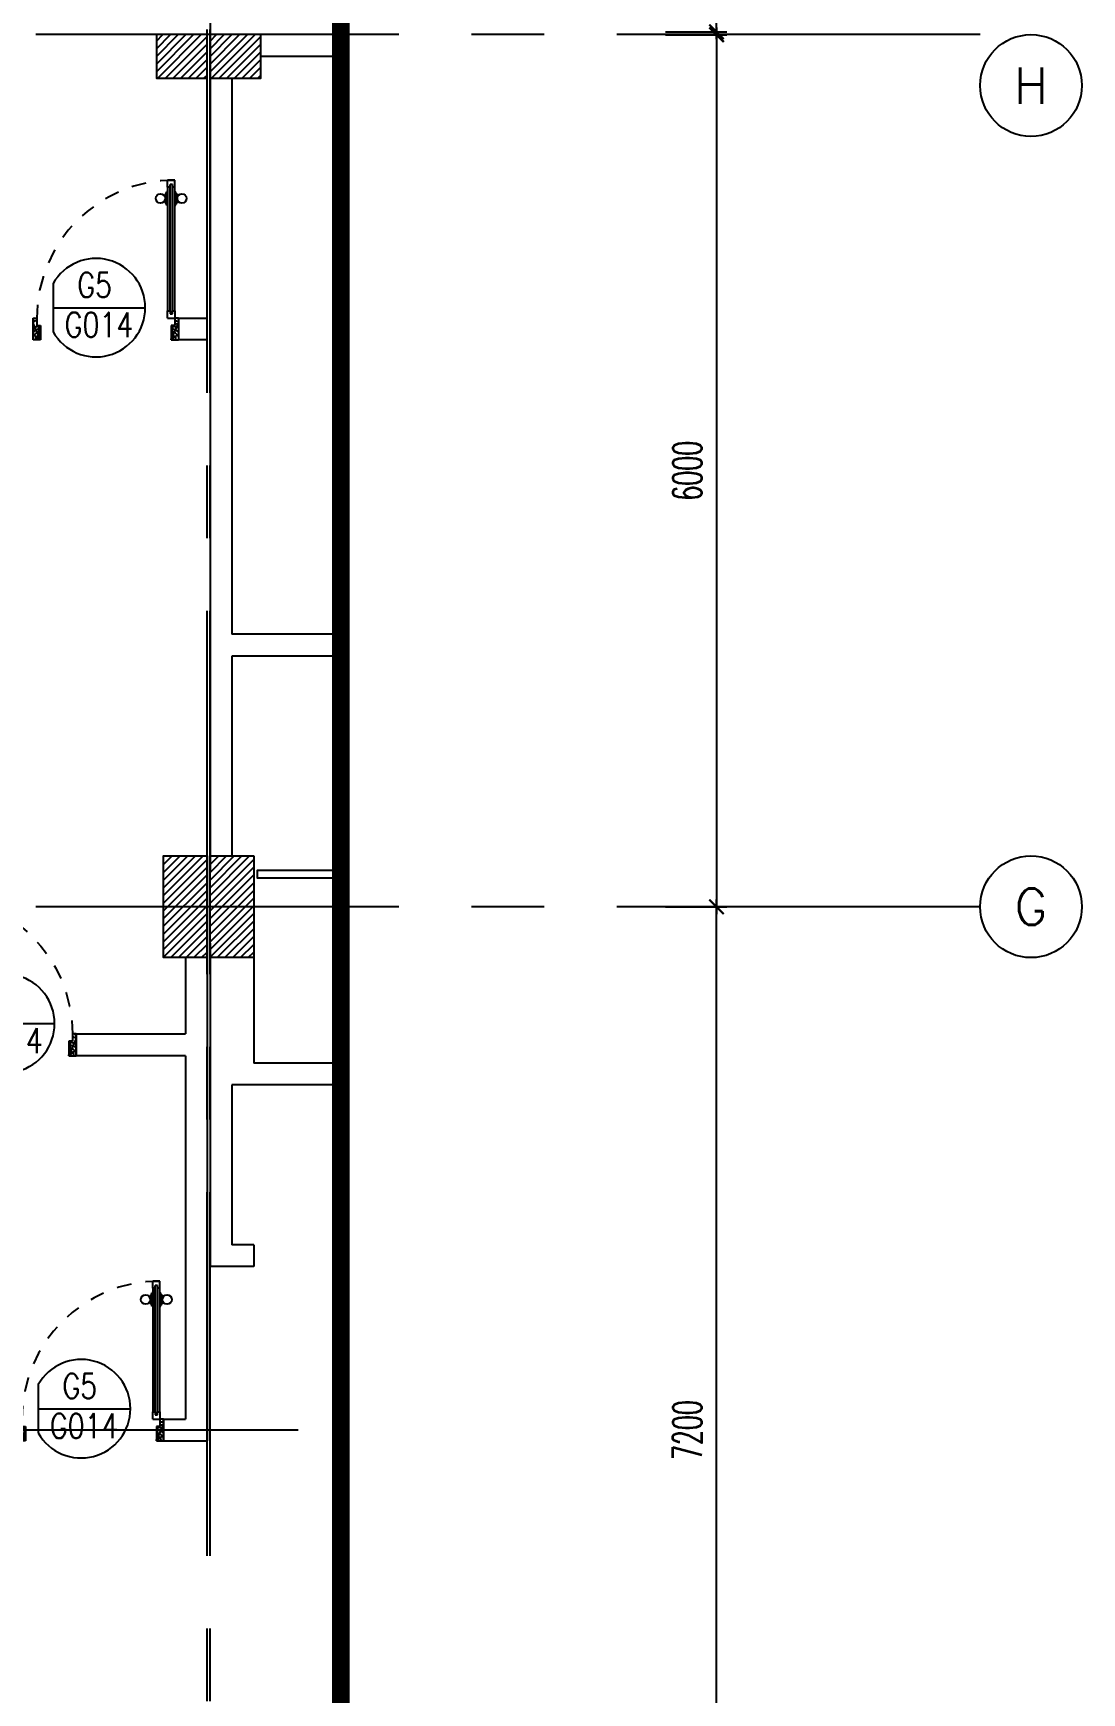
# Model space of a CAD drawing. Extents: x 417819.9 to 417911.9, y 43448 to 43539.2.
# Drawn here: x 417904.7 to 417911.92, y 43483.07 to 43494.48 of the extents above; entities that cross this region are included whole.
import ezdxf
from ezdxf.enums import TextEntityAlignment as Align

# ---------------------------------------------------------------- set-up
doc = ezdxf.new("R2010")
doc.units = 0
doc.header["$MEASUREMENT"] = 0
doc.header["$PDMODE"] = 3
doc.header["$PDSIZE"] = 0.1
for name, pattern in [('CENTER2', [1.125, 0.75, -0.125, 0.125, -0.125]), ('CENTERX2', [4, 2.5, -0.5, 0.5, -0.5]), ('HIDDEN', [0.375, 0.25, -0.125])]:
    doc.linetypes.add(name, pattern=pattern)
doc.layers.get('0').update_dxf_attribs({"linetype": 'CONTINUOUS'})
doc.layers.get('DEFPOINTS').update_dxf_attribs({"linetype": 'CONTINUOUS'})
for name, color, linetype in [('AX', 6, 'CONTINUOUS'), ('AX-CR', 2, 'CONTINUOUS'), ('AX-DIM', 4, 'CONTINUOUS'), ('AX-TXT', 4, 'CONTINUOUS'), ('AXES', 11, 'CENTERX2'), ('COL', 2, 'CONTINUOUS'), ('DOOR', 4, 'CONTINUOUS'), ('DOOR-CR', 2, 'CONTINUOUS'), ('DOOR-NO', 3, 'CONTINUOUS'), ('EJ', 8, 'CONTINUOUS'), ('ELEV', 2, 'CONTINUOUS'), ('HAT', 8, 'CONTINUOUS'), ('PART', 9, 'CONTINUOUS'), ('WALL', 2, 'CONTINUOUS')]:
    doc.layers.add(name, color=color, linetype=linetype)
doc.layers.get('EJ').off()
doc.styles.add('ROMANS', font='ROMANS.shx', dxfattribs={"width": 0.6})
doc.dimstyles.new('STANDARD in', dxfattribs={"dimtxt": 0.2, "dimasz": 0.1, "dimexe": 0.07, "dimexo": 0.05, "dimgap": 0.1, "dimtad": 1, "dimdec": 0, "dimlfac": 1000, "dimzin": 0, "dimdsep": 46, "dimtxsty": 'ROMANS', "dimblk": 'ARCHTICK', "dimcen": 0.05, "dimdle": 0.05, "dimclrd": 4, "dimclre": 4, "dimclrt": 2, "dimadec": 0, "dimazin": 0, "dimtfac": 1, "dimtdec": 0, "dimtmove": 2, "dimatfit": 3, "dimfxl": 0, "dimtolj": 1, "dimtzin": 0, "dimarcsym": 0})

# ---------------------------------------------------------------- blocks, each defined once
blk = doc.blocks.new('DD1')
at = {"layer": 'DOOR-CR'}
blk.add_line((-316, 0), (316, 0), dxfattribs=at)
blk.add_lwpolyline([(-316, -166, 3.820224), (-316, 166)], format="xyb", close=True, dxfattribs=at)
at = {"layer": 'DOOR-NO', "color": 255, "style": 'ROMANS'}
for tag, width, p in [('G', 0.8, (-22, 156)), ('0000', 0.7, (-22, -136))]:
    blk.add_attdef(tag, text='', height=196, dxfattribs=dict(at, width=width)).set_placement(p, align=Align.MIDDLE)
blk = doc.blocks.new('C11')
at = {"layer": 'HAT'}
h = blk.add_hatch(dxfattribs=at)
h.set_pattern_fill('ANSI31', color=256, scale=300, style=0)
h.set_pattern_definition([(45, (-383765.23, -62181), (-26.5165043, 26.5165043), [])])
h.paths.add_polyline_path([(-20, 350), (-20, 700), (-320, 700), (-320, 350)])
h.paths.add_polyline_path([(-320, 0), (-20, 0), (-20, 350), (-320, 350)])
h = blk.add_hatch(dxfattribs=at)
h.set_pattern_fill('ANSI31', color=256, scale=300, style=0)
h.set_pattern_definition([(45, (-383445.23, -62181), (-26.5165043, 26.5165043), [])])
h.paths.add_polyline_path([(300, 350), (300, 700), (0, 700), (0, 350)])
h.paths.add_polyline_path([(0, 0), (300, 0), (300, 350), (0, 350)])
at = {"layer": 'COL'}
for points in [[(-20, 700), (-20, 0), (-320, 0), (-320, 700)], [(300, 700), (300, 0), (0, 0), (0, 700)]]:
    blk.add_lwpolyline(points, close=True, dxfattribs=at)
blk = doc.blocks.new('DOOR1000')
at = {"layer": 'DOOR', "color": 7, "linetype": 'ByBlock'}
for p, q in [((-150, 0), (0, 0)), ((-150, 0), (-150, -25)), ((0, -50), (-114, 0)), ((0, -50), (-40, 0)), ((0, -50), (0, 0)), ((-1100, -25), (-1100, -75)), ((-1100, -75), (-1100, -25)), ((-1050, -25), (-1100, -25)), ((-1050, -75), (-1100, -75)), ((-1070, -42), (-1070, -58)), ((-1050, -42), (-1070, -42)), ((-1050, -58), (-1070, -58)), ((-1050, -25), (-1050, -42)), ((-1050, -58), (-1050, -75)), ((-1018, -25), (-1018, -18)), ((-928, -18), (-1018, -18)), ((-1018, -75), (-1018, -82)), ((-928, -82), (-1018, -82)), ((-1005, -18), (-1005, -9)), ((-1005, -9), (-940, -9)), ((-1005, -18), (-940, -18)), ((-1005, -82), (-1005, -91)), ((-1005, -82), (-940, -82)), ((-1005, -91), (-940, -91)), ((-940, -18), (-940, -9)), ((-940, -82), (-940, -91)), ((-928, -25), (-928, -18)), ((-928, -75), (-928, -82)), ((-200, -25), (-150, -25)), ((-200, -42), (-200, -25)), ((-180, -42), (-200, -42)), ((-200, -58), (-180, -58)), ((-200, -75), (-200, -58)), ((-150, -75), (-200, -75)), ((-180, -58), (-180, -42)), ((-150, -25), (-100, -25)), ((-150, -75), (-150, -25)), ((-100, -25), (-100, -50)), ((0, -50), (-100, -37)), ((-100, -50), (0, -50)), ((-150, -975), (-100, -975)), ((-150, -1000), (-150, -975)), ((-150, -1000), (0, -1000)), ((0, -1000), (-150, -1000)), ((0, -950), (-114, -1000)), ((-100, -975), (-100, -950)), ((0, -950), (-100, -963)), ((-100, -950), (0, -950)), ((0, -950), (-40, -1000)), ((0, -950), (0, -1000))]:
    blk.add_line(p, q, dxfattribs=at)
at = {"layer": 'DOOR', "linetype": 'ByBlock'}
for p, q in [((-200, -25), (-1050, -25)), ((-200, -42), (-1050, -42)), ((-200, -58), (-1050, -58)), ((-1050, -75), (-200, -75))]:
    blk.add_line(p, q, dxfattribs=at)
at = {"layer": 'DOOR', "color": 7, "linetype": 'ByBlock'}
for centre in [(-973, 24), (-973, -124)]:
    blk.add_circle(centre, 32.4, dxfattribs=at)
for centre, radius, start, end in [((0, -50), 154, 161.1053, 166.2858), ((0, -50), 94.4, 148.0182, 180), ((0, -50), 134, 158.1598, 169.28), ((0, -50), 114, 154.0838, 167.3774), ((0, -50), 74.4, 137.7764, 180), ((0, -50), 54.4, 113.2074, 180), ((0, -50), 34.4, 90, 180), ((0, -50), 14.4, 90, 180), ((0, -950), 154, 193.7142, 198.8947), ((0, -950), 134, 190.72, 201.8402), ((0, -950), 94.4, 180, 211.9818), ((0, -950), 74.4, 180, 222.2236), ((0, -950), 54.4, 180, 246.7926), ((0, -950), 34.4, 180, 270), ((0, -950), 14.4, 180, 270)]:
    blk.add_arc(centre, radius, start, end, dxfattribs=at)
at = {"layer": 'DOOR', "linetype": 'HIDDEN', "ltscale": 0.5}
blk.add_arc((-150, -25), 950, 180, 270, dxfattribs=at)
blk = doc.blocks.new('AXL')
at = {"layer": 'AX-CR'}
blk.add_circle((-350, 0), 350, dxfattribs=at)
at = {"layer": 'AX-TXT', "style": 'ROMANS'}
blk.add_attdef('AX', text='', height=250, dxfattribs=at).set_placement((-350, 0), align=Align.MIDDLE)
blk = doc.blocks.new('_ARCHTICK')
at = {"color": 0, "linetype": 'ByBlock', "const_width": 0.15}
blk.add_lwpolyline([(-0.5, -0.5), (0.5, 0.5)], dxfattribs=at)
blk = doc.blocks.new('*D470')
at = {"layer": 'AX-DIM', "color": 4, "linetype": 'ByBlock', "lineweight": -2}
for p, q in [((417909.402, 43494.444), (417909.402, 43498.144)), ((417909.052, 43498.094), (417909.472, 43498.094)), ((417909.052, 43494.494), (417909.472, 43494.494))]:
    blk.add_line(p, q, dxfattribs=at)
at = {"layer": 'DEFPOINTS', "color": 0, "linetype": 'ByBlock'}
for p in [(417909.002, 43498.094), (417909.402, 43498.094), (417909.002, 43494.494)]:
    blk.add_point(p, dxfattribs=at)
at = {"layer": 'AX-DIM', "color": 4, "linetype": 'ByBlock', "lineweight": -2, "xscale": 0.1, "yscale": 0.1, "zscale": 0.1}
for p, rotation in [((417909.402, 43498.094), 90), ((417909.402, 43494.494), 270)]:
    blk.add_blockref('_ARCHTICK', p, dxfattribs=dict(at, rotation=rotation))
at = {"layer": 'AX-DIM', "color": 2, "linetype": 'ByBlock', "insert": (417909.202, 43496.294), "char_height": 0.2, "attachment_point": 5, "rotation": 90, "style": 'ROMANS'}
blk.add_mtext('\\A1;3600', dxfattribs=at)
blk = doc.blocks.new('*D474')
at = {"layer": 'AX-DIM', "color": 4, "lineweight": -2}
for p, q in [((417909.052, 43488.474), (417909.472, 43488.474)), ((417909.402, 43481.224), (417909.402, 43488.524)), ((417909.052, 43481.274), (417909.472, 43481.274))]:
    blk.add_line(p, q, dxfattribs=at)
at = {"layer": 'DEFPOINTS', "color": 0}
for p in [(417909.002, 43488.474), (417909.402, 43488.474), (417909.002, 43481.274)]:
    blk.add_point(p, dxfattribs=at)
at = {"layer": 'AX-DIM', "color": 4, "lineweight": -2, "xscale": 0.1, "yscale": 0.1, "zscale": 0.1}
for p, rotation in [((417909.402, 43488.474), 90), ((417909.402, 43481.274), 270)]:
    blk.add_blockref('_ARCHTICK', p, dxfattribs=dict(at, rotation=rotation))
at = {"layer": 'AX-DIM', "color": 2, "insert": (417909.202, 43484.874), "char_height": 0.2, "attachment_point": 5, "rotation": 90, "style": 'ROMANS'}
blk.add_mtext('\\A1;7200', dxfattribs=at)
blk = doc.blocks.new('*D483')
at = {"layer": 'AX-DIM', "color": 4, "linetype": 'ByBlock', "lineweight": -2}
for p, q in [((417909.052, 43494.474), (417909.472, 43494.474)), ((417909.402, 43494.524), (417909.402, 43488.424)), ((417909.052, 43488.474), (417909.472, 43488.474))]:
    blk.add_line(p, q, dxfattribs=at)
at = {"layer": 'DEFPOINTS', "color": 0, "linetype": 'ByBlock'}
for p in [(417909.002, 43494.474), (417909.002, 43488.474), (417909.402, 43488.474)]:
    blk.add_point(p, dxfattribs=at)
at = {"layer": 'AX-DIM', "color": 4, "linetype": 'ByBlock', "lineweight": -2, "xscale": 0.1, "yscale": 0.1, "zscale": 0.1}
for p, rotation in [((417909.402, 43494.474), 90), ((417909.402, 43488.474), 270)]:
    blk.add_blockref('_ARCHTICK', p, dxfattribs=dict(at, rotation=rotation))
at = {"layer": 'AX-DIM', "color": 2, "linetype": 'ByBlock', "insert": (417909.202, 43491.474), "char_height": 0.2, "attachment_point": 5, "rotation": 90, "style": 'ROMANS'}
blk.add_mtext('\\A1;6000', dxfattribs=at)

msp = doc.modelspace()

# ---------------------------------------------------------------- hatches: boundary and pattern name
at = {"layer": 'HAT'}
h = msp.add_hatch(dxfattribs=at)
h.set_pattern_fill('ANSI31', color=256, scale=0.3, style=0)
h.set_pattern_definition([(45, (417522.151385, 43455.643322), (-0.0265165043, 0.0265165043), [])])
h.paths.add_polyline_path([(417905.5466, 43494.1743), (417905.8966, 43494.1743), (417905.8966, 43494.4743), (417905.5466, 43494.4743)])
h = msp.add_hatch(dxfattribs=at)
h.set_pattern_fill('ANSI31', color=256, scale=0.3, style=0)
h.set_pattern_definition([(45, (417522.521385, 43455.643322), (-0.0265165043, 0.0265165043), [])])
h.paths.add_polyline_path([(417905.9166, 43494.1743), (417906.2666, 43494.1743), (417906.2666, 43494.4743), (417905.9166, 43494.4743)])

# ---------------------------------------------------------------- linework, layer by layer
at = {"layer": 'AXES'}
for p, q in [((417905.8966, 43460.01), (417905.8966, 43538.1375)), ((417905.9166, 43460.01), (417905.9166, 43538.1375)), ((417911.2163, 43494.4743), (417889.6966, 43494.4743)), ((417911.2163, 43488.4743), (417889.6966, 43488.4743)), ((417906.5226, 43484.8743), (417889.6966, 43484.8743))]:
    msp.add_line(p, q, dxfattribs=at)
at = {"layer": 'COL'}
for points in [[(417905.5466, 43494.4743), (417905.5466, 43494.1743), (417905.8966, 43494.1743), (417905.8966, 43494.4743)], [(417905.9166, 43494.4743), (417905.9166, 43494.1743), (417906.2666, 43494.1743), (417906.2666, 43494.4743)]]:
    msp.add_lwpolyline(points, close=True, dxfattribs=at)
at = {"layer": 'ELEV', "linetype": 'CENTER2', "const_width": 0.12}
msp.add_lwpolyline([(417906.8165, 43461.0859), (417906.8165, 43528.0943)], dxfattribs=at)
at = {"layer": 'PART'}
msp.add_lwpolyline([(417906.8165, 43488.7243), (417906.2396, 43488.7243), (417906.2396, 43488.6743), (417906.8165, 43488.6743)], dxfattribs=at)
at = {"layer": 'WALL'}
for p, q in [((417905.9166, 43496.0443), (417905.9166, 43488.7243)), ((417906.5226, 43494.4743), (417906.1666, 43494.4743)), ((417906.8165, 43494.3243), (417906.2666, 43494.3243)), ((417906.0666, 43494.1743), (417906.0666, 43490.3493)), ((417905.6989, 43492.5243), (417905.6989, 43492.3743)), ((417905.6989, 43492.5243), (417905.8966, 43492.5243)), ((417905.6989, 43492.5243), (417905.799, 43492.5243)), ((417905.8966, 43492.3743), (417905.6989, 43492.3743)), ((417906.8165, 43490.3493), (417906.0666, 43490.3493)), ((417906.8165, 43490.1993), (417906.0666, 43490.1993)), ((417906.0666, 43490.1993), (417906.0666, 43488.8243)), ((417905.8966, 43488.2243), (417905.8966, 43484.7993)), ((417905.9166, 43488.2243), (417905.9166, 43485.9993)), ((417905.7466, 43488.1243), (417905.7466, 43487.5993)), ((417906.2166, 43488.1243), (417906.2166, 43487.3993)), ((417904.9943, 43487.5993), (417904.9943, 43487.4493)), ((417904.9943, 43487.5993), (417904.9943, 43487.4493)), ((417904.9943, 43487.5993), (417905.7466, 43487.5993)), ((417904.9943, 43487.5993), (417905.0943, 43487.5993)), ((417905.7466, 43487.4493), (417904.9943, 43487.4493)), ((417905.7466, 43487.4493), (417905.7466, 43484.9493)), ((417906.8165, 43487.3993), (417906.2166, 43487.3993)), ((417906.8165, 43487.2493), (417906.0666, 43487.2493)), ((417906.0666, 43487.2493), (417906.0666, 43486.1493)), ((417906.2166, 43486.1493), (417906.0666, 43486.1493)), ((417906.2166, 43486.1493), (417906.2166, 43485.9993)), ((417906.2166, 43485.9993), (417905.9166, 43485.9993)), ((417905.5966, 43484.7993), (417905.5966, 43484.9493)), ((417905.5966, 43484.9493), (417905.7466, 43484.9493)), ((417905.5966, 43484.9493), (417905.5966, 43484.7993)), ((417905.5966, 43484.9493), (417905.6967, 43484.9493)), ((417905.5966, 43484.7993), (417905.8966, 43484.7993))]:
    msp.add_line(p, q, dxfattribs=at)

# ---------------------------------------------------------------- block references
at = {"layer": 'AX', "xscale": 0.001000000047497451, "yscale": 0.0009999999892897904, "zscale": 0.001}
for p, values in [((417911.9163, 43494.1243), {'AX': 'H'}), ((417911.9163, 43488.4743), {'AX': 'G'})]:
    msp.add_blockref('AXL', p, dxfattribs=at).add_auto_attribs(values)
at = {"layer": 'DOOR', "yscale": 0.0009999999892897904, "zscale": 0.001}
for p, xscale, rotation in [((417905.6989, 43492.3743), 0.0009999999892897904, 270), ((417903.9943, 43487.4493), -0.0009999999892897904, 90), ((417905.5966, 43484.7993), 0.0009999999892897904, 270)]:
    msp.add_blockref('DOOR1000', p, dxfattribs=dict(at, xscale=xscale, rotation=rotation))
at = {"layer": 'DOOR-NO'}
ref = msp.add_blockref('DD1', (417905.1523, 43492.596), dxfattribs=dict(at, xscale=0.001000000047497451, yscale=0.0009999999892897904, zscale=0.001))
ref.add_attrib('G', 'G5', dxfattribs={"height": 0.17, "style": 'ROMANS', "width": 0.8}).set_placement((417905.1222, 43492.7523), align=Align.MIDDLE)
ref.add_attrib('000', 'G014', dxfattribs={"height": 0.17, "style": 'ROMANS', "width": 0.8}).set_placement((417905.1523, 43492.4781), align=Align.MIDDLE)
ref = msp.add_blockref('DD1', (417904.5285, 43487.671), dxfattribs=dict(at, xscale=0.001000000047497451, yscale=0.0009999999892897904, zscale=0.001))
ref.add_attrib('G', 'G5', dxfattribs={"height": 0.17, "style": 'ROMANS', "width": 0.8}).set_placement((417904.4984, 43487.8273), align=Align.MIDDLE)
ref.add_attrib('000', 'G014', dxfattribs={"height": 0.17, "style": 'ROMANS', "width": 0.8}).set_placement((417904.5285, 43487.5531), align=Align.MIDDLE)
ref = msp.add_blockref('DD1', (417905.05, 43485.021), dxfattribs=dict(at, xscale=0.001000000047497451, yscale=0.0009999999892897904, zscale=0.001))
ref.add_attrib('G', 'G5', dxfattribs={"height": 0.17, "style": 'ROMANS', "width": 0.8}).set_placement((417905.0199, 43485.1773), align=Align.MIDDLE)
ref.add_attrib('000', 'G014', dxfattribs={"height": 0.17, "style": 'ROMANS', "width": 0.8}).set_placement((417905.05, 43484.9031), align=Align.MIDDLE)
at = {"layer": 'EJ', "color": 2, "linetype": 'ByBlock', "xscale": 0.001000000047497451, "yscale": 0.0009999999892897904, "zscale": 0.001}
msp.add_blockref('C11', (417905.9166, 43488.1243), dxfattribs=at)

# ---------------------------------------------------------------- dimensions: what is measured, and where the dimension line sits
at = {"layer": 'AX-DIM', "linetype": 'ByBlock'}
for base, p1, p2, picture, middle in [((417909.4023, 43498.0943), (417909.0023, 43494.4943), (417909.0023, 43498.0943), '*D470', (417909.2023, 43496.2943)), ((417909.4023, 43488.4743), (417909.0023, 43494.4743), (417909.0023, 43488.4743), '*D483', (417909.2023, 43491.4743))]:
    dim = msp.add_linear_dim(base=base, p1=p1, p2=p2, angle=90, dimstyle='STANDARD in', dxfattribs=at)
    dim.commit()
    dim.dimension.update_dxf_attribs({"geometry": picture, "text_midpoint": middle})
at = {"layer": 'AX-DIM'}
dim = msp.add_linear_dim(base=(417909.4023, 43488.4743), p1=(417909.0023, 43481.2743), p2=(417909.0023, 43488.4743), angle=90, dimstyle='STANDARD in', dxfattribs=at)
dim.commit()
dim.dimension.update_dxf_attribs({"geometry": '*D474', "text_midpoint": (417909.2023, 43484.8743)})

doc.saveas('drawing.dxf')
